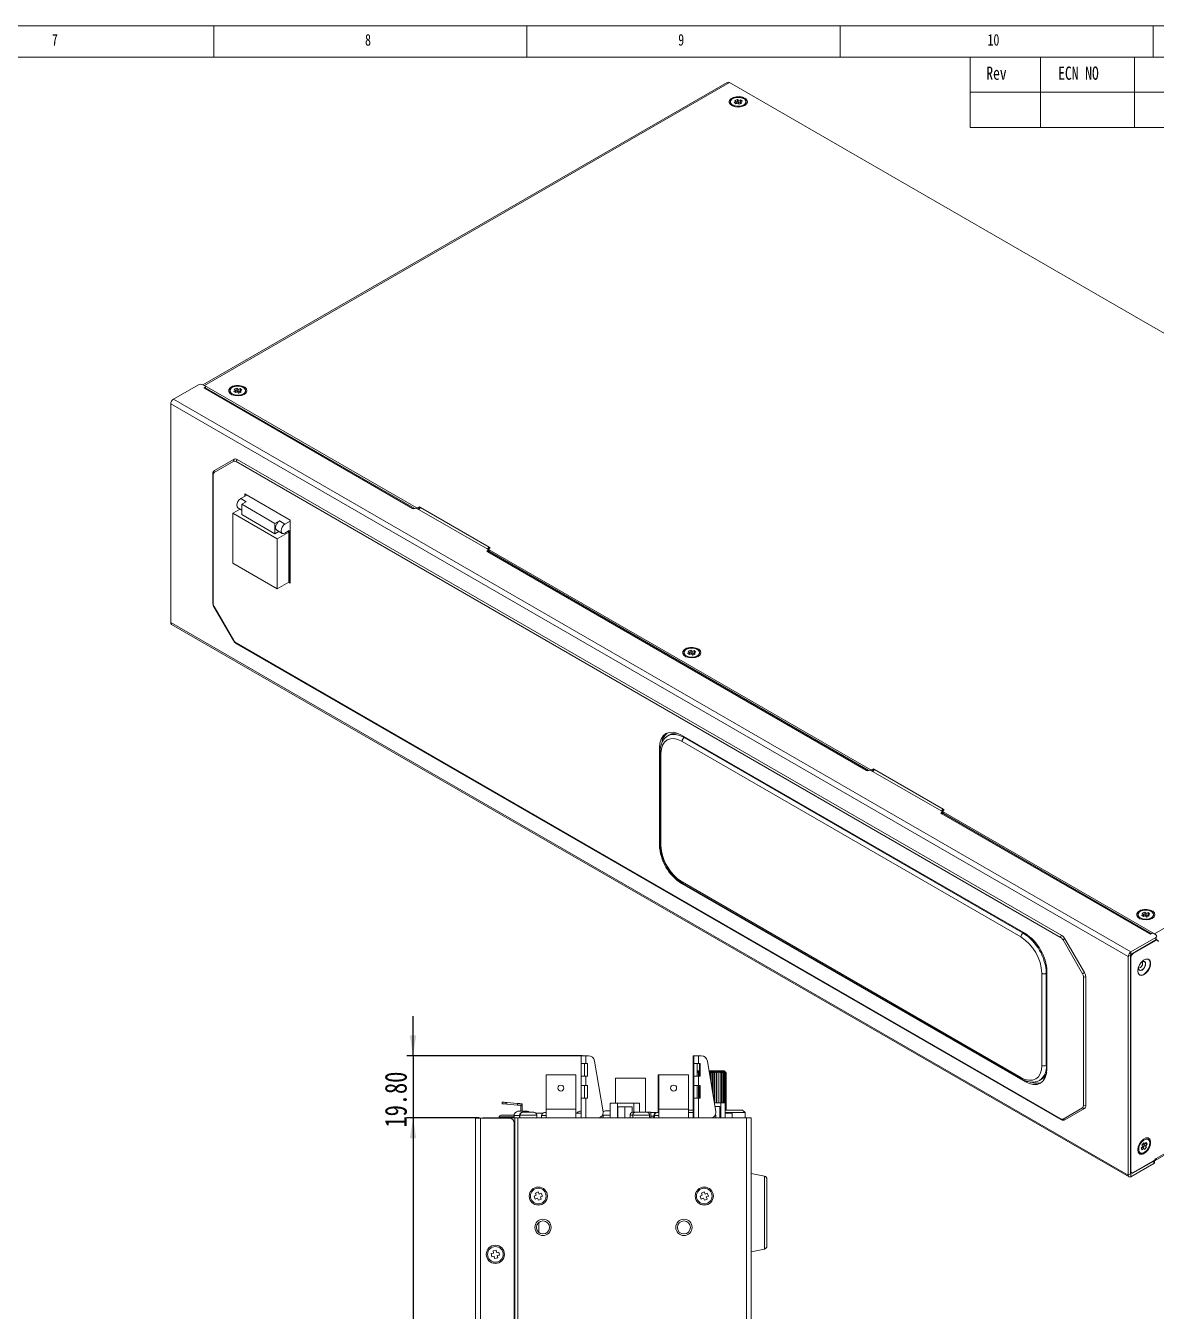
# Model space of a CAD drawing. Header units: millimetres. Extents: x 5 to 589, y 5 to 415.
# Drawn here: x 317 to 497.5, y 209.7 to 415 of the extents above; entities that cross this region are included whole.
import ezdxf

# ---------------------------------------------------------------- set-up
doc = ezdxf.new("R2010")
doc.units = ezdxf.units.MM
doc.styles.add('SLDTEXTSTYLE0', font='TXT', dxfattribs={"width": 0.75})
doc.dimstyles.new('SLDDIMSTYLE2', dxfattribs={"dimtxt": 6, "dimasz": 3.302, "dimexe": 0, "dimexo": 0.0625, "dimgap": 1.5, "dimtad": 1, "dimlfac": 2, "dimrnd": 1e-09, "dimzin": 4, "dimdsep": 46, "dimtxsty": 'SLDTEXTSTYLE0', "dimsah": 1, "dimcen": 0.09, "dimadec": 0, "dimazin": 1, "dimtfac": 1, "dimtofl": 0, "dimtmove": 0, "dimatfit": 3, "dimfxl": 1, "dimfrac": 2, "dimtolj": 1, "dimtzin": 12, "dimarcsym": 0})
doc.dimstyles.new('SLDDIMSTYLE3', dxfattribs={"dimtxt": 3.5, "dimasz": 3.302, "dimexe": 0, "dimexo": 0.0625, "dimgap": 0.875, "dimtad": 1, "dimlfac": 2, "dimrnd": 1e-09, "dimzin": 4, "dimdsep": 46, "dimtxsty": 'SLDTEXTSTYLE0', "dimsah": 1, "dimcen": 0.09, "dimadec": 0, "dimazin": 1, "dimtfac": 1, "dimtmove": 0, "dimatfit": 0, "dimfxl": 1, "dimfrac": 2, "dimtolj": 1, "dimtzin": 12, "dimarcsym": 0})

# ---------------------------------------------------------------- blocks, each defined once
blk = doc.blocks.new('_D_3')
for p, q in [((389.38, 240.59), (377.83, 240.59)), ((378.83, 240.59), (378.83, 115.24)), ((388.43, 115.24), (377.83, 115.24))]:
    blk.add_line(p, q)
for points in [[(378.83, 240.59), (378.32, 237.29), (379.33, 237.29)], [(378.83, 115.24), (379.33, 118.54), (378.32, 118.54)]]:
    blk.add_solid(points)
at = {"insert": (371.09, 169.57), "char_height": 6, "attachment_point": 1, "rotation": 90, "style": 'SLDTEXTSTYLE0'}
blk.add_mtext('250.70', dxfattribs=at)
blk = doc.blocks.new('_D_4')
for p, q in [((378.83, 250.49), (378.83, 256.84)), ((405.83, 250.49), (377.83, 250.49)), ((378.83, 250.49), (378.83, 240.59)), ((389.38, 240.59), (377.83, 240.59)), ((378.83, 240.59), (378.83, 234.24))]:
    blk.add_line(p, q)
for points in [[(378.83, 250.49), (379.34, 253.79), (378.32, 253.79)], [(378.83, 240.59), (378.32, 237.29), (379.34, 237.29)]]:
    blk.add_solid(points)
at = {"insert": (374.32, 239.04), "char_height": 3.5, "attachment_point": 1, "rotation": 90, "style": 'SLDTEXTSTYLE0'}
blk.add_mtext('19.80', dxfattribs=at)

msp = doc.modelspace()

# ---------------------------------------------------------------- linework, layer by layer
at = {"color": 7, "linetype": 'Continuous', "lineweight": 0}
for p, q in [((589, 415), (5, 415)), ((347, 410), (347, 415)), ((397, 415), (397, 410)), ((447, 410), (447, 415)), ((497, 415), (497, 410)), ((584, 410), (10, 410)), ((467.75, 410), (569, 410)), ((467.75, 410), (467.75, 398.75)), ((479, 410), (479, 398.75)), ((486.5, 410), (569, 410)), ((494, 410), (494, 398.75)), ((467.75, 404.375), (584, 404.375)), ((467.75, 398.75), (584, 398.75))]:
    msp.add_line(p, q, dxfattribs=at)
at = {"color": 7, "linetype": 'Continuous', "lineweight": 15}
for p, q in [((428.964, 405.9466), (345.2921, 357.6438)), ((345.5468, 357.5373), (429.339, 405.9095)), ((581.0134, 318.3497), (429.339, 405.9095)), ((430.4058, 402.8859), (430.096, 402.7639)), ((430.096, 402.7639), (430.3777, 402.5255)), ((430.6076, 403.2274), (430.1945, 403.0647)), ((430.1945, 403.0647), (430.4058, 402.8859)), ((430.3777, 402.5255), (430.6875, 402.6474)), ((430.4058, 402.5365), (430.4058, 402.8859)), ((430.6076, 402.8191), (430.4058, 402.7396)), ((430.8189, 403.0485), (430.6076, 403.2274)), ((430.6076, 402.8191), (430.6076, 403.2274)), ((430.8189, 402.6402), (430.6076, 402.8191)), ((430.6875, 402.6474), (430.8988, 402.4686)), ((431.1287, 403.1705), (430.8189, 403.0485)), ((430.8189, 402.6402), (430.8189, 403.0485)), ((431.1006, 402.7511), (430.8189, 402.6402)), ((430.8988, 402.4686), (431.3119, 402.6312)), ((431.1006, 402.81), (431.4104, 402.932)), ((431.3119, 402.6312), (431.1006, 402.81)), ((431.1006, 402.548), (431.1006, 402.81)), ((431.4104, 402.932), (431.1287, 403.1705)), ((431.1287, 402.8211), (431.1287, 403.1705)), ((429.9157, 402.3123), (430.2113, 402.1582)), ((431.2951, 402.1582), (431.5907, 402.3123)), ((340.562, 355.3536), (344.5571, 357.6599)), ((345.6178, 357.4558), (345.2642, 357.6599)), ((345.441, 357.1497), (345.6178, 357.2517)), ((379.3112, 338.0456), (345.5468, 357.5373)), ((345.691, 357.081), (345.691, 357.3538)), ((493.4385, 267.0998), (340.562, 355.3536)), ((345.6178, 357.0476), (345.441, 357.1497)), ((345.6178, 357.0476), (378.7458, 337.9233)), ((378.9957, 337.948), (345.8678, 357.0724)), ((350.0126, 356.1852), (350.3082, 356.0312)), ((350.5027, 356.7588), (350.1929, 356.6369)), ((350.1929, 356.6369), (350.4746, 356.3984)), ((350.7046, 357.1003), (350.2915, 356.9377)), ((350.2915, 356.9377), (350.5027, 356.7588)), ((350.4746, 356.3984), (350.7844, 356.5204)), ((350.5027, 356.4095), (350.5027, 356.7588)), ((350.7046, 356.692), (350.5027, 356.6126)), ((350.9158, 356.9215), (350.7046, 357.1003)), ((350.7046, 356.692), (350.7046, 357.1003)), ((350.9158, 356.5132), (350.7046, 356.692)), ((350.7844, 356.5204), (350.9957, 356.3415)), ((351.2257, 357.0434), (350.9158, 356.9215)), ((350.9158, 356.5132), (350.9158, 356.9215)), ((351.1975, 356.6241), (350.9158, 356.5132)), ((350.9957, 356.3415), (351.4088, 356.5041)), ((351.1975, 356.683), (351.5074, 356.8049)), ((351.4088, 356.5041), (351.1975, 356.683)), ((351.1975, 356.421), (351.1975, 356.683)), ((351.5074, 356.8049), (351.2257, 357.0434)), ((351.2257, 356.6941), (351.2257, 357.0434)), ((351.392, 356.0312), (351.6877, 356.1852)), ((493.0142, 266.365), (340.1377, 354.6187)), ((340.1377, 319.6708), (340.1377, 354.6187)), ((350.2026, 345.4445), (347.0813, 343.6421)), ((347.1331, 343.9606), (350.2544, 345.7631)), ((482.2208, 269.4114), (350.5776, 345.4074)), ((482.3976, 269.7176), (350.7544, 345.7136)), ((346.8527, 343.4007), (346.8527, 322.8471)), ((346.9259, 343.2987), (346.9259, 322.7451)), ((352.2719, 340.0404), (351.3094, 339.4847)), ((352.1933, 338.9745), (351.3094, 339.4847)), ((351.4862, 338.5663), (352.1933, 338.9745)), ((359.2119, 336.034), (351.9641, 340.2181)), ((351.9641, 340.2181), (351.9641, 339.8627)), ((351.23, 337.8058), (350.072, 337.1373)), ((350.072, 329.176), (350.072, 337.1373)), ((357.143, 333.0553), (350.072, 337.1373)), ((350.8719, 338.0125), (351.4862, 337.6579)), ((351.4862, 338.5663), (356.7895, 335.5048)), ((351.4862, 336.9332), (351.4862, 338.5663)), ((351.4862, 336.9332), (356.7895, 333.8717)), ((378.7458, 337.9233), (378.9225, 337.8212)), ((379.0993, 337.9233), (378.9225, 337.8212)), ((390.7666, 331.392), (379.4529, 337.9233)), ((379.8415, 338.1476), (379.6647, 338.0456)), ((380.0183, 338.0456), (379.8415, 338.1476)), ((379.8415, 337.8888), (379.8415, 338.1476)), ((390.9785, 331.7184), (380.0183, 338.0456)), ((357.4966, 335.913), (356.7895, 335.5048)), ((356.7895, 333.8717), (356.7895, 335.5048)), ((357.4966, 335.913), (358.3805, 335.4027)), ((359.2119, 335.8827), (358.3805, 335.4027)), ((359.2119, 325.9906), (359.2119, 336.034)), ((356.7895, 333.8717), (357.4171, 334.234)), ((357.0591, 334.4407), (357.943, 333.9304)), ((357.143, 333.0553), (358.9815, 334.1166)), ((357.143, 333.0553), (357.143, 325.094)), ((359.0522, 334.3615), (358.3805, 333.9738)), ((358.8047, 334.2187), (358.9815, 334.1166)), ((358.9815, 334.1166), (358.9815, 326.1553)), ((359.0522, 326.1961), (359.0522, 334.3615)), ((390.5898, 331.0858), (390.7666, 331.1879)), ((390.5898, 331.0858), (390.7666, 330.9838)), ((390.7666, 330.9838), (451.2242, 296.0823)), ((390.8398, 331.0172), (390.8398, 331.2899)), ((390.9052, 331.4123), (390.9052, 331.0311)), ((451.7896, 296.2047), (390.9784, 331.3102)), ((391.1552, 331.6164), (390.9785, 331.7184)), ((390.9785, 331.7184), (390.9785, 331.5143)), ((390.9785, 331.5143), (391.1552, 331.6164)), ((451.4742, 296.1071), (391.0165, 331.0085)), ((357.143, 325.094), (350.072, 329.176)), ((358.9815, 326.1553), (357.143, 325.094)), ((358.954, 326.1395), (359.2119, 325.9906)), ((358.9815, 326.237), (359.0522, 326.1961)), ((359.2119, 326.2883), (359.0522, 326.1961)), ((347.0415, 322.1994), (350.1629, 316.7931)), ((347.0813, 322.2224), (350.2026, 316.8161)), ((493.0142, 231.4171), (340.1377, 319.6708)), ((340.262, 319.3961), (493.1385, 231.1423)), ((497.2212, 269.9775), (581.0134, 318.3497)), ((350.5776, 316.4202), (482.2208, 240.4242)), ((350.6294, 316.3058), (482.2726, 240.3098)), ((422.4911, 314.3443), (422.7867, 314.1903)), ((422.9812, 314.9179), (422.6714, 314.796)), ((422.6714, 314.796), (422.9531, 314.5575)), ((423.183, 315.2594), (422.7699, 315.0968)), ((422.7699, 315.0968), (422.9812, 314.9179)), ((422.9531, 314.5575), (423.2629, 314.6794)), ((422.9812, 314.5686), (422.9812, 314.9179)), ((423.183, 314.8511), (422.9812, 314.7717)), ((423.3943, 315.0805), (423.183, 315.2594)), ((423.183, 314.8511), (423.183, 315.2594)), ((423.3943, 314.6723), (423.183, 314.8511)), ((423.2629, 314.6794), (423.4742, 314.5006)), ((423.7041, 315.2025), (423.3943, 315.0805)), ((423.3943, 314.6723), (423.3943, 315.0805)), ((423.676, 314.7832), (423.3943, 314.6723)), ((423.4742, 314.5006), (423.8873, 314.6632)), ((423.676, 314.8421), (423.9858, 314.964)), ((423.8873, 314.6632), (423.676, 314.8421)), ((423.676, 314.58), (423.676, 314.8421)), ((423.9858, 314.964), (423.7041, 315.2025)), ((423.7041, 314.8531), (423.7041, 315.2025)), ((423.8705, 314.1903), (424.1661, 314.3443)), ((419.427, 301.5409), (419.502, 301.5866)), ((419.7848, 301.7499), (419.502, 301.5866)), ((476.5033, 270.0583), (421.7025, 301.6941)), ((475.8669, 269.4867), (421.7732, 300.7144)), ((422.1268, 301.3267), (476.2204, 270.0991)), ((418.167, 299.6525), (418.167, 284.1382)), ((418.268, 298.9789), (418.268, 284.2811)), ((418.4144, 298.7748), (418.4144, 284.077)), ((451.2242, 296.0823), (451.401, 295.9803)), ((451.5778, 296.0823), (451.401, 295.9803)), ((463.245, 289.5511), (451.9313, 296.0823)), ((452.32, 296.3067), (452.1432, 296.2047)), ((452.4967, 296.2047), (452.32, 296.3067)), ((452.32, 296.0479), (452.32, 296.3067)), ((463.4569, 289.8775), (452.4967, 296.2047)), ((463.3837, 289.5713), (463.3837, 289.1902)), ((463.6337, 289.7754), (463.4569, 289.8775)), ((463.4569, 289.8775), (463.4569, 289.6734)), ((463.4569, 289.6734), (463.6337, 289.7754)), ((463.0682, 289.2449), (463.245, 289.347)), ((463.0682, 289.2449), (463.245, 289.1429)), ((463.245, 289.1429), (496.373, 270.0185)), ((463.3182, 289.1763), (463.3182, 289.449)), ((497.2212, 269.9775), (463.4569, 289.4693)), ((496.6229, 270.0433), (463.495, 289.1676)), ((497.3136, 233.7678), (581.4947, 282.3645)), ((497.469, 234.1112), (581.65, 282.7079)), ((421.7025, 278.0145), (476.5033, 246.3786)), ((421.7732, 278.2595), (475.8669, 247.0319)), ((421.8768, 278.0306), (475.9704, 246.803)), ((495.4596, 273.077), (495.1498, 272.955)), ((495.6615, 273.4185), (495.2484, 273.2559)), ((495.2484, 273.2559), (495.4596, 273.077)), ((495.4596, 272.7276), (495.4596, 273.077)), ((495.8727, 273.2396), (495.6615, 273.4185)), ((495.6615, 273.0102), (495.6615, 273.4185)), ((496.1825, 273.3616), (495.8727, 273.2396)), ((495.8727, 272.8314), (495.8727, 273.2396)), ((496.1544, 273.0011), (496.4642, 273.1231)), ((496.4642, 273.1231), (496.1825, 273.3616)), ((496.1825, 273.0122), (496.1825, 273.3616)), ((494.9695, 272.5034), (495.2651, 272.3494)), ((495.1498, 272.955), (495.4315, 272.7166)), ((495.4315, 272.7166), (495.7413, 272.8385)), ((495.6615, 273.0102), (495.4596, 272.9308)), ((495.8727, 272.8314), (495.6615, 273.0102)), ((495.7413, 272.8385), (495.9526, 272.6597)), ((496.1544, 272.9422), (495.8727, 272.8314)), ((495.9526, 272.6597), (496.3657, 272.8223)), ((496.3657, 272.8223), (496.1544, 273.0011)), ((496.1544, 272.7391), (496.1544, 273.0011)), ((496.3489, 272.3494), (496.6446, 272.5034)), ((485.7171, 263.6093), (482.5958, 269.0156)), ((482.8976, 269.1898), (486.0189, 263.7835)), ((493.4385, 267.0998), (497.4336, 269.4062)), ((493.4385, 266.6916), (497.4336, 268.9979)), ((496.5497, 269.9165), (496.373, 270.0185)), ((496.7265, 270.0185), (496.5497, 269.9165)), ((497.4336, 269.8144), (497.0801, 270.0185)), ((497.4336, 268.9979), (497.4336, 269.4062)), ((493.4385, 267.0998), (493.4385, 266.6916)), ((493.792, 266.814), (497.4336, 268.9163)), ((493.3678, 266.5691), (493.0142, 266.365)), ((493.0142, 231.4171), (493.0142, 266.365)), ((493.3678, 231.6212), (493.3678, 266.5691)), ((493.4385, 232.0702), (493.4385, 266.2017)), ((479.2256, 248.9715), (479.2256, 263.6692)), ((479.9327, 263.6692), (479.9327, 248.9715)), ((480.0388, 248.4203), (480.0388, 263.9346)), ((485.8724, 242.533), (485.8724, 263.0866)), ((486.226, 242.533), (486.226, 263.0866)), ((405.676, 249.2405), (405.676, 250.4905)), ((405.676, 250.4905), (406.426, 250.4905)), ((406.426, 250.4905), (406.426, 249.2405)), ((406.8289, 250.4905), (406.426, 250.4905)), ((423.576, 249.2405), (423.576, 250.4905)), ((423.576, 250.4905), (423.676, 250.4905)), ((423.676, 249.2405), (423.676, 250.4905)), ((423.676, 250.4905), (424.426, 250.4905)), ((424.426, 250.4905), (424.426, 249.2405)), ((424.8289, 250.4905), (424.426, 250.4905)), ((406.426, 249.2405), (405.676, 249.2405)), ((405.676, 249.2405), (405.676, 247.2405)), ((406.176, 249.2405), (406.176, 247.2405)), ((406.676, 249.2405), (406.426, 249.2405)), ((406.676, 249.2405), (406.676, 247.2405)), ((409.1624, 241.5721), (407.8153, 249.6548)), ((423.676, 249.2405), (423.576, 249.2405)), ((423.576, 249.2405), (423.576, 247.2405)), ((424.426, 249.2405), (423.676, 249.2405)), ((423.676, 249.2405), (423.676, 247.2405)), ((424.176, 249.2405), (424.176, 247.2405)), ((424.676, 249.2405), (424.426, 249.2405)), ((424.576, 249.2405), (424.576, 247.2405)), ((424.676, 249.2405), (424.676, 247.2405)), ((427.1624, 241.5721), (425.8153, 249.6548)), ((400.056, 247.4405), (400.056, 241.9905)), ((400.056, 247.4405), (404.806, 247.4405)), ((404.806, 241.9905), (404.806, 247.4405)), ((405.676, 245.7405), (405.676, 247.2405)), ((405.676, 247.2405), (406.426, 247.2405)), ((406.426, 247.2405), (406.426, 245.7405)), ((406.426, 247.2405), (406.676, 247.2405)), ((411.176, 246.9405), (411.176, 242.9405)), ((411.176, 246.9405), (415.926, 246.9405)), ((415.926, 241.4905), (415.926, 246.9405)), ((417.976, 247.4405), (417.976, 241.9905)), ((417.976, 247.4405), (418.056, 247.4405)), ((418.056, 247.4405), (418.056, 241.9905)), ((418.056, 247.4405), (422.806, 247.4405)), ((422.806, 241.9905), (422.806, 247.4405)), ((423.576, 245.7405), (423.576, 247.2405)), ((423.576, 247.2405), (423.676, 247.2405)), ((423.676, 245.7405), (423.676, 247.2405)), ((423.676, 247.2405), (424.426, 247.2405)), ((424.3585, 248.0905), (424.176, 247.9292)), ((424.176, 248.0112), (424.2337, 248.0905)), ((424.2337, 248.0905), (424.176, 248.0387)), ((424.176, 248.0905), (424.2337, 248.0905)), ((424.1785, 247.7905), (424.3585, 248.0905)), ((424.1833, 247.7905), (424.1785, 247.7905)), ((424.1785, 247.2405), (424.1785, 247.7905)), ((424.5212, 248.0905), (424.1833, 247.7905)), ((424.1833, 247.2405), (424.1833, 247.7905)), ((424.2337, 248.0905), (424.3585, 248.0905)), ((424.3585, 248.0905), (424.5212, 248.0905)), ((424.383, 247.7905), (424.5212, 248.0905)), ((424.383, 247.2405), (424.383, 247.7905)), ((424.3888, 247.7905), (424.383, 247.7905)), ((424.576, 247.9608), (424.3888, 247.7905)), ((424.3888, 247.2405), (424.3888, 247.7905)), ((424.426, 247.2405), (424.426, 245.7405)), ((424.426, 247.2405), (424.676, 247.2405)), ((424.5212, 248.0905), (424.576, 248.0905)), ((426.071, 248.0905), (426.3778, 248.0905)), ((426.2092, 247.7905), (426.0788, 248.0736)), ((426.2183, 247.7905), (426.2092, 247.7905)), ((426.2092, 247.2911), (426.2092, 247.7905)), ((426.3778, 248.0905), (426.2183, 247.7905)), ((426.2183, 247.2368), (426.2183, 247.7905)), ((426.3778, 246.2798), (426.3778, 248.0905)), ((426.5578, 247.7905), (426.3778, 248.0905)), ((426.3778, 248.0905), (426.683, 248.0905)), ((426.5578, 245.1996), (426.5578, 247.7905)), ((426.5668, 247.7905), (426.5578, 247.7905)), ((426.683, 248.0905), (426.5668, 247.7905)), ((426.5668, 245.1455), (426.5668, 247.7905)), ((426.683, 244.4483), (426.683, 248.0905)), ((426.683, 248.0905), (426.9808, 248.0905)), ((426.9014, 247.7905), (426.683, 248.0905)), ((426.9102, 247.7905), (426.9014, 247.7905)), ((426.9014, 243.138), (426.9014, 247.7905)), ((426.9808, 248.0905), (426.9102, 247.7905)), ((426.9102, 243.0852), (426.9102, 247.7905)), ((426.9808, 242.9905), (426.9808, 248.0905)), ((427.2333, 247.7905), (426.9808, 248.0905)), ((426.9808, 248.0905), (427.2654, 248.0905)), ((427.2333, 242.9905), (427.2333, 247.7905)), ((427.2417, 247.7905), (427.2333, 247.7905)), ((427.2654, 248.0905), (427.2417, 247.7905)), ((427.2417, 242.9905), (427.2417, 247.7905)), ((427.2654, 242.9905), (427.2654, 248.0905)), ((427.5471, 247.7905), (427.2654, 248.0905)), ((427.2654, 248.0905), (427.5312, 248.0905)), ((427.5312, 248.0905), (427.5549, 247.7905)), ((427.8366, 247.7905), (427.5312, 248.0905)), ((427.5312, 248.0905), (427.7731, 248.0905)), ((427.5549, 247.7905), (427.5471, 247.7905)), ((427.5471, 242.9905), (427.5471, 247.7905)), ((427.5549, 242.9905), (427.5549, 247.7905)), ((427.7731, 248.0905), (427.8437, 247.7905)), ((428.0962, 247.7905), (427.7731, 248.0905)), ((427.7731, 248.0905), (427.9863, 248.0905)), ((427.8366, 242.9905), (427.8366, 247.7905)), ((427.8437, 247.7905), (427.8366, 247.7905)), ((427.8437, 242.9905), (427.8437, 247.7905)), ((427.9863, 248.0905), (428.1025, 247.7905)), ((428.3209, 247.7905), (427.9863, 248.0905)), ((427.9863, 248.0905), (428.1667, 248.0905)), ((428.0962, 242.9905), (428.0962, 247.7905)), ((428.1025, 247.7905), (428.0962, 247.7905)), ((428.1025, 242.9905), (428.1025, 247.7905)), ((428.1667, 248.0905), (428.3262, 247.7905)), ((428.5062, 247.7905), (428.1667, 248.0905)), ((428.1667, 248.0905), (428.3108, 248.0905)), ((428.3108, 248.0905), (428.5105, 247.7905)), ((428.6487, 247.7905), (428.3108, 248.0905)), ((428.3108, 248.0905), (428.4158, 248.0905)), ((428.3209, 242.9905), (428.3209, 247.7905)), ((428.3262, 247.7905), (428.3209, 247.7905)), ((428.3262, 242.9905), (428.3262, 247.7905)), ((428.4158, 248.0905), (428.6518, 247.7905)), ((428.7454, 247.7905), (428.4158, 248.0905)), ((428.4158, 248.0905), (428.4796, 248.0905)), ((428.4796, 248.0905), (428.7473, 247.7905)), ((428.7946, 247.7905), (428.4796, 248.0905)), ((428.4796, 248.0905), (428.501, 248.0905)), ((428.501, 248.0905), (428.7952, 247.7905)), ((428.5105, 247.7905), (428.5062, 247.7905)), ((428.5062, 242.9905), (428.5062, 247.7905)), ((428.5105, 242.9905), (428.5105, 247.7905)), ((428.6518, 247.7905), (428.6487, 247.7905)), ((428.6487, 242.9905), (428.6487, 247.7905)), ((428.6518, 241.8405), (428.6518, 247.7905)), ((428.7473, 247.7905), (428.7454, 247.7905)), ((428.7454, 241.8405), (428.7454, 247.7905)), ((428.7473, 241.8405), (428.7473, 247.7905)), ((428.7946, 241.8405), (428.7946, 247.7905)), ((428.7952, 247.7905), (428.7946, 247.7905)), ((428.7952, 241.8405), (428.7952, 247.7905)), ((478.8452, 246.5678), (479.128, 246.7311)), ((478.9201, 246.6136), (478.8452, 246.5678)), ((406.426, 245.7405), (405.676, 245.7405)), ((405.676, 245.7405), (405.676, 243.7405)), ((406.176, 245.7405), (406.176, 243.7405)), ((406.676, 245.7405), (406.426, 245.7405)), ((406.676, 245.7405), (406.676, 243.7405)), ((423.676, 245.7405), (423.576, 245.7405)), ((423.576, 245.7405), (423.576, 243.7405)), ((424.426, 245.7405), (423.676, 245.7405)), ((423.676, 245.7405), (423.676, 243.7405)), ((424.176, 245.7405), (424.176, 243.7405)), ((424.1785, 243.7405), (424.1785, 245.7405)), ((424.1833, 243.7405), (424.1833, 245.7405)), ((424.383, 243.7405), (424.383, 245.7405)), ((424.3888, 243.7405), (424.3888, 245.7405)), ((424.676, 245.7405), (424.426, 245.7405)), ((424.576, 245.7405), (424.576, 243.7405)), ((424.676, 245.7405), (424.676, 243.7405)), ((393.0374, 242.8519), (393.0592, 243.101)), ((393.8063, 243.0356), (393.7846, 242.7866)), ((395.526, 242.6342), (393.7846, 242.7866)), ((393.8063, 243.0356), (395.526, 242.8852)), ((395.526, 242.6342), (395.526, 242.8852)), ((396.276, 242.5905), (396.026, 242.5905)), ((396.026, 242.5905), (396.026, 241.6405)), ((396.276, 242.8195), (396.276, 242.5905)), ((396.276, 242.5905), (396.276, 241.6361)), ((405.676, 240.5905), (405.676, 243.7405)), ((405.676, 243.7405), (406.426, 243.7405)), ((406.426, 243.7405), (406.676, 243.7405)), ((410.326, 242.9405), (410.326, 240.5905)), ((410.326, 242.9405), (411.4487, 242.9405)), ((411.4487, 242.9405), (414.0987, 242.9405)), ((411.501, 242.3405), (411.501, 240.5905)), ((411.501, 242.3405), (412.651, 242.3405)), ((412.651, 242.3405), (412.651, 240.5905)), ((412.651, 242.3405), (413.801, 242.3405)), ((413.801, 242.3405), (413.801, 241.4588)), ((414.0987, 242.9405), (414.976, 242.9405)), ((414.976, 242.9405), (414.976, 241.4905)), ((423.576, 240.5905), (423.576, 243.7405)), ((423.576, 243.7405), (423.676, 243.7405)), ((423.676, 240.5905), (423.676, 243.7405)), ((423.676, 243.7405), (424.426, 243.7405)), ((424.426, 243.7405), (424.676, 243.7405)), ((426.926, 242.9905), (427.994, 242.9905)), ((427.026, 242.3905), (427.801, 242.3905)), ((427.801, 242.3905), (427.801, 240.5905)), ((427.994, 242.9905), (428.651, 242.9905)), ((428.651, 242.9905), (428.651, 240.5905)), ((388.826, 122.0401), (388.826, 240.5401)), ((389.576, 240.5401), (388.826, 240.5401)), ((389.576, 122.0401), (389.576, 240.5401)), ((394.226, 240.5401), (389.576, 240.5401)), ((395.076, 240.5905), (390.376, 240.5905)), ((392.576, 240.7405), (392.576, 240.5905)), ((392.826, 240.9904), (394.9531, 240.9904)), ((394.951, 240.9359), (394.951, 240.5905)), ((395.076, 240.5905), (395.076, 122.2405)), ((395.076, 240.5905), (395.576, 240.5905)), ((395.576, 240.5905), (395.576, 122.2405)), ((432.076, 240.5905), (395.576, 240.5905)), ((395.7039, 241.6405), (395.5823, 241.6313)), ((395.7039, 241.6405), (396.076, 241.6405)), ((395.826, 240.9904), (395.826, 240.5905)), ((395.901, 240.9904), (395.901, 240.5905)), ((396.0781, 241.6313), (396.076, 241.6405)), ((396.326, 241.4905), (396.401, 241.4905)), ((396.401, 241.4905), (396.9609, 241.4905)), ((396.576, 241.6405), (396.9481, 241.6405)), ((397.0697, 241.6313), (396.9481, 241.6405)), ((396.9609, 241.4905), (398.101, 241.4905)), ((398.4581, 241.3405), (399.556, 241.3405)), ((398.601, 240.5905), (398.601, 240.9904)), ((399.356, 240.9405), (399.356, 240.5905)), ((399.831, 241.4351), (399.9106, 241.4405)), ((399.9106, 241.4405), (400.056, 241.4405)), ((400.056, 241.9905), (400.056, 240.5905)), ((400.056, 241.9905), (404.806, 241.9905)), ((404.806, 241.9905), (404.806, 240.5905)), ((404.806, 241.3405), (405.676, 241.3405)), ((405.6039, 241.6405), (405.4823, 241.6313)), ((405.6039, 241.6405), (405.676, 241.6405)), ((409.0454, 240.9904), (409.176, 240.9904)), ((409.176, 240.9904), (409.176, 240.5905)), ((409.176, 240.6155), (410.326, 240.6155)), ((409.501, 240.6155), (409.501, 240.5905)), ((409.6539, 241.7155), (409.5323, 241.7063)), ((409.6539, 241.7155), (410.026, 241.7155)), ((410.0281, 241.7063), (410.026, 241.7155)), ((410.301, 241.4905), (410.301, 240.5905)), ((410.326, 241.4905), (410.301, 241.4905)), ((413.476, 240.9904), (413.476, 240.5905)), ((413.901, 240.9904), (413.901, 240.5905)), ((413.976, 241.4905), (414.401, 241.4905)), ((414.401, 241.4905), (414.9609, 241.4905)), ((414.9609, 241.4905), (416.101, 241.4905)), ((416.801, 241.4905), (416.101, 241.4905)), ((416.601, 240.5905), (416.601, 240.9904)), ((416.801, 240.5905), (416.801, 241.4905)), ((417.6199, 241.4155), (416.801, 241.4155)), ((416.801, 240.8655), (417.276, 240.8655)), ((417.276, 240.9405), (417.276, 240.5905)), ((417.356, 240.9405), (417.356, 240.5905)), ((417.751, 241.4351), (417.8306, 241.4405)), ((417.831, 241.4351), (417.9106, 241.4405)), ((417.9106, 241.4405), (418.056, 241.4405)), ((417.976, 241.9905), (417.976, 241.4405)), ((417.976, 241.9905), (418.056, 241.9905)), ((418.056, 241.9905), (418.056, 240.5905)), ((418.056, 241.9905), (422.806, 241.9905)), ((422.806, 241.9905), (422.806, 240.5905)), ((422.806, 241.8405), (423.576, 241.8405)), ((423.576, 241.4405), (422.806, 241.4405)), ((427.0455, 240.9904), (427.176, 240.9904)), ((427.176, 240.9904), (427.176, 240.5905)), ((428.651, 241.8405), (431.426, 241.8405)), ((431.826, 241.4405), (428.651, 241.4405)), ((428.651, 241.3155), (429.776, 241.3155)), ((429.776, 240.5905), (429.776, 241.3155)), ((431.826, 241.4405), (431.426, 241.8405)), ((431.826, 240.5905), (431.826, 241.4405)), ((432.076, 121.5405), (432.076, 240.5905)), ((432.076, 240.5905), (432.826, 240.5905)), ((432.826, 121.5405), (432.826, 240.5905)), ((482.5958, 240.3871), (485.7171, 242.1896)), ((486.0189, 242.0752), (482.8976, 240.2727)), ((394.976, 122.7901), (394.976, 239.7901)), ((495.5143, 237.0641), (495.1798, 236.8512)), ((495.5167, 236.5936), (495.2017, 236.2264)), ((495.2017, 236.2264), (495.322, 236.0231)), ((495.3261, 235.8422), (495.5644, 236.1199)), ((495.4399, 236.5041), (495.6371, 236.3903)), ((495.444, 236.3232), (495.5464, 236.4426)), ((495.5644, 236.1199), (495.444, 236.3232)), ((495.444, 236.3232), (495.7975, 236.1191)), ((495.6371, 236.3903), (495.5167, 236.5936)), ((495.5644, 236.1199), (495.9179, 235.9158)), ((495.8733, 236.6656), (495.6371, 236.3903)), ((495.7709, 236.5463), (496.0338, 236.3945)), ((495.7975, 236.1191), (496.0338, 236.3945)), ((495.9179, 235.9158), (495.7975, 236.1191)), ((496.0338, 236.3945), (495.8733, 236.6656)), ((494.6943, 236.01), (494.6771, 235.6139)), ((495.322, 236.0231), (495.0858, 235.7477)), ((495.0858, 235.7477), (495.2462, 235.4766)), ((495.2196, 235.9037), (495.4825, 235.7519)), ((495.2462, 235.4766), (495.4825, 235.7519)), ((495.4825, 235.7519), (495.6029, 235.5486)), ((495.6029, 235.5486), (495.9179, 235.9158)), ((497.2922, 234.0092), (497.469, 234.1112)), ((497.0801, 233.6826), (493.4385, 231.5803)), ((497.0801, 233.2743), (493.4385, 231.1721)), ((497.2922, 233.8867), (493.792, 231.8661)), ((497.0801, 233.2743), (497.0801, 233.6826)), ((497.2265, 233.4784), (497.2265, 233.8488)), ((497.2922, 233.8867), (497.2922, 234.0092)), ((434.9241, 231.2955), (432.826, 231.7151)), ((435.326, 230.8052), (435.326, 220.125)), ((493.0142, 231.4171), (493.3678, 231.6212)), ((493.3678, 231.9419), (493.542, 231.8413)), ((493.4385, 231.5803), (493.4385, 231.1721)), ((398.4995, 228.226), (398.1529, 228.0829)), ((398.1529, 228.0829), (398.3438, 227.6207)), ((398.8184, 228.7636), (398.3563, 228.5726)), ((398.3563, 228.5726), (398.4995, 228.226)), ((398.9616, 228.417), (398.8184, 228.7636)), ((399.3082, 228.5602), (398.9616, 228.417)), ((399.1525, 227.9549), (399.4991, 228.0981)), ((399.2957, 227.6083), (399.1525, 227.9549)), ((399.4991, 228.0981), (399.3082, 228.5602)), ((424.9995, 228.226), (424.6529, 228.0829)), ((424.6529, 228.0829), (424.8438, 227.6207)), ((425.3184, 228.7636), (424.8563, 228.5726)), ((424.8563, 228.5726), (424.9995, 228.226)), ((425.4616, 228.417), (425.3184, 228.7636)), ((425.8082, 228.5602), (425.4616, 228.417)), ((425.6525, 227.9549), (425.9991, 228.0981)), ((425.7957, 227.6083), (425.6525, 227.9549)), ((425.9991, 228.0981), (425.8082, 228.5602)), ((398.3438, 227.6207), (398.6904, 227.7639)), ((398.6904, 227.7639), (398.8336, 227.4174)), ((398.8336, 227.4174), (399.2957, 227.6083)), ((424.8438, 227.6207), (425.1904, 227.7639)), ((425.1904, 227.7639), (425.3336, 227.4174)), ((425.3336, 227.4174), (425.7957, 227.6083)), ((391.6804, 218.984), (391.3132, 218.9077)), ((391.3132, 218.9077), (391.4149, 218.4182)), ((391.4149, 218.4182), (391.7821, 218.4945)), ((392.0936, 219.4529), (391.6041, 219.3512)), ((391.6041, 219.3512), (391.6804, 218.984)), ((391.7821, 218.4945), (391.8584, 218.1273)), ((391.8584, 218.1273), (392.3479, 218.229)), ((392.1699, 219.0857), (392.0936, 219.4529)), ((392.5371, 219.162), (392.1699, 219.0857)), ((392.2716, 218.5962), (392.6388, 218.6725)), ((392.3479, 218.229), (392.2716, 218.5962)), ((392.6388, 218.6725), (392.5371, 219.162)), ((432.826, 219.2151), (434.9241, 219.6347))]:
    msp.add_line(p, q, dxfattribs=at)
at = {"color": 8, "linetype": 'Continuous', "lineweight": 15}
for p, q in [((345.5468, 357.5373), (345.5468, 357.4968)), ((345.6178, 357.0476), (345.6178, 357.2517)), ((379.3112, 337.9641), (379.3112, 338.0456)), ((379.6647, 338.0456), (379.6647, 337.8009)), ((390.7666, 330.9838), (390.7666, 331.1879)), ((390.8398, 331.2301), (390.9052, 331.2679)), ((390.8398, 331.1893), (390.9052, 331.227)), ((390.9784, 331.3102), (390.9784, 331.0247)), ((418.3501, 299.7582), (418.167, 299.6525)), ((422.2328, 301.388), (422.1268, 301.3267)), ((451.7896, 296.1232), (451.7896, 296.2047)), ((452.1432, 296.2047), (452.1432, 295.96)), ((463.245, 289.1429), (463.245, 289.347)), ((463.3182, 289.3892), (463.3837, 289.427)), ((463.3182, 289.3483), (463.3837, 289.3861)), ((463.4569, 289.4693), (463.4569, 289.1837)), ((418.2713, 284.1984), (418.167, 284.1382)), ((421.805, 278.0736), (421.7025, 278.0145)), ((476.2204, 270.0991), (476.3265, 270.1604)), ((497.2212, 269.937), (497.2212, 269.9775)), ((497.4336, 268.9163), (497.3629, 268.9571)), ((493.4385, 266.2017), (493.3678, 266.2425)), ((493.7213, 266.8549), (493.792, 266.814)), ((480.0388, 263.7304), (479.9327, 263.6692)), ((479.9327, 248.9715), (480.0388, 249.0327)), ((476.6893, 246.4861), (476.5033, 246.3786)), ((406.426, 243.7405), (406.426, 240.5905)), ((411.4487, 242.9405), (411.4487, 240.5905)), ((414.0987, 242.9405), (414.0987, 241.4905)), ((424.426, 243.7405), (424.426, 240.5905)), ((427.994, 242.9905), (427.994, 240.5905)), ((394.951, 240.7405), (392.576, 240.7405)), ((394.951, 240.9359), (395.826, 240.9359)), ((395.901, 240.9904), (395.826, 240.9904)), ((396.7902, 240.9904), (395.901, 240.9904)), ((398.601, 240.9904), (396.7902, 240.9904)), ((400.056, 240.9405), (399.356, 240.9405)), ((409.0569, 241.0109), (410.326, 241.0109)), ((413.901, 240.9904), (413.476, 240.9904)), ((414.7902, 240.9904), (413.901, 240.9904)), ((416.601, 240.9904), (414.7902, 240.9904)), ((417.356, 240.9405), (417.276, 240.9405)), ((418.056, 240.9405), (417.356, 240.9405)), ((493.3678, 232.1111), (493.4385, 232.0702)), ((434.9241, 219.6347), (434.9241, 231.2955)), ((493.4385, 231.5803), (493.3678, 231.6211)), ((398.926, 223.9151), (398.926, 222.2658))]:
    msp.add_line(p, q, dxfattribs=at)
at = {"color": 7, "linetype": 'Continuous', "lineweight": 15, "flags": 128}
for points in [[(431.7785, 403.399), (431.3389, 403.5729), (430.8202, 403.6433), (430.2924, 403.6008), (429.8269, 403.4511), (429.4865, 403.2145), (429.3171, 402.9228), (429.3036, 402.8276)], [(431.7785, 402.2561), (432.0797, 402.5099), (432.2017, 402.8093), (432.128, 403.114), (431.8687, 403.3827), (431.4588, 403.5792), (430.9535, 403.677), (430.4212, 403.6628), (429.9338, 403.5385), (429.557, 403.321), (429.3417, 403.0396), (429.3171, 402.7323), (429.4865, 402.4406), (429.8269, 402.204), (430.2924, 402.0543), (430.8202, 402.0118), (431.3389, 402.0822), (431.7785, 402.2561)], [(431.4574, 402.2518), (431.7991, 402.4527), (431.9814, 402.7139), (431.9768, 402.9954), (431.7859, 403.2545), (431.4378, 403.4517), (430.9855, 403.557), (430.4978, 403.5543), (430.049, 403.4442), (429.7074, 403.2432), (429.525, 402.9821), (429.5296, 402.7005), (429.7205, 402.4414), (430.0686, 402.2442), (430.5209, 402.1389), (431.0086, 402.1416), (431.4574, 402.2518)], [(345.5468, 357.5373), (345.4434, 357.5853), (345.3571, 357.6063)], [(351.8754, 357.272), (351.4358, 357.4458), (350.9171, 357.5163), (350.3893, 357.4738), (349.9238, 357.3241), (349.5834, 357.0874), (349.414, 356.7957), (349.4006, 356.7005)], [(351.8754, 356.129), (352.1766, 356.3828), (352.2986, 356.6822), (352.225, 356.9869), (351.9657, 357.2557), (351.5557, 357.4522), (351.0505, 357.5499), (350.5182, 357.5357), (350.0307, 357.4115), (349.6539, 357.194), (349.4387, 356.9126), (349.414, 356.6053), (349.5834, 356.3136), (349.9238, 356.0769), (350.3893, 355.9272), (350.9171, 355.8847), (351.4358, 355.9552), (351.8754, 356.129)], [(351.5544, 356.1247), (351.896, 356.3257), (352.0784, 356.5868), (352.0738, 356.8684), (351.8829, 357.1275), (351.5348, 357.3247), (351.0824, 357.4299), (350.5947, 357.4273), (350.1459, 357.3171), (349.8043, 357.1161), (349.6219, 356.855), (349.6265, 356.5735), (349.8174, 356.3144), (350.1655, 356.1172), (350.6179, 356.0119), (351.1056, 356.0145), (351.5544, 356.1247)], [(351.3094, 339.4847), (351.0726, 339.2937), (350.8719, 339.0229), (350.7378, 338.7137), (350.6907, 338.4131), (350.7378, 338.1669), (350.8719, 338.0125), (350.8719, 338.0125)], [(357.0591, 334.4407), (357.0591, 334.4407), (356.925, 334.5951), (356.8779, 334.8413), (356.925, 335.1419), (357.0591, 335.4511), (357.2598, 335.7219), (357.4966, 335.913)], [(358.3805, 333.9738), (358.1437, 333.8915), (357.943, 333.9305), (357.8088, 334.0848), (357.7618, 334.331), (357.8088, 334.6317), (357.943, 334.9409), (358.1437, 335.2116), (358.3805, 335.4027)], [(424.3539, 315.4311), (423.9143, 315.6049), (423.3956, 315.6753), (422.8678, 315.6328), (422.4023, 315.4831), (422.0618, 315.2465), (421.8925, 314.9548), (421.879, 314.8596)], [(424.3539, 314.2881), (424.655, 314.5419), (424.777, 314.8413), (424.7034, 315.146), (424.4441, 315.4147), (424.0342, 315.6113), (423.5289, 315.709), (422.9966, 315.6948), (422.5091, 315.5706), (422.1323, 315.353), (421.9171, 315.0716), (421.8925, 314.7643), (422.0618, 314.4727), (422.4023, 314.236), (422.8678, 314.0863), (423.3956, 314.0438), (423.9143, 314.1142), (424.3539, 314.2881)], [(424.0328, 314.2838), (424.3744, 314.4848), (424.5568, 314.7459), (424.5522, 315.0274), (424.3613, 315.2865), (424.0132, 315.4837), (423.5609, 315.589), (423.0732, 315.5864), (422.6243, 315.4762), (422.2827, 315.2752), (422.1004, 315.0141), (422.105, 314.7325), (422.2958, 314.4734), (422.644, 314.2762), (423.0963, 314.1709), (423.584, 314.1736), (424.0328, 314.2838)], [(421.7025, 301.6941), (421.0127, 302.0139), (420.3495, 302.1644), (419.7383, 302.14), (419.2025, 301.9416), (418.7628, 301.5767), (418.4361, 301.0595), (418.2349, 300.4097), (418.167, 299.6525)], [(421.7732, 300.7144), (421.1179, 301.0181), (420.4879, 301.1611), (419.9072, 301.1379), (419.3982, 300.9494), (418.9805, 300.6028), (418.6701, 300.1114), (418.479, 299.4942), (418.4144, 298.7748)], [(496.8323, 273.5901), (496.3927, 273.764), (495.874, 273.8344), (495.3462, 273.7919), (494.8807, 273.6422), (494.5403, 273.4056), (494.3709, 273.1139), (494.3575, 273.0187)], [(496.8323, 272.4472), (497.1335, 272.701), (497.2555, 273.0004), (497.1819, 273.3051), (496.9226, 273.5738), (496.5126, 273.7704), (496.0074, 273.8681), (495.4751, 273.8539), (494.9876, 273.7297), (494.6108, 273.5121), (494.3955, 273.2307), (494.3709, 272.9234), (494.5403, 272.6318), (494.8807, 272.3951), (495.3462, 272.2454), (495.874, 272.2029), (496.3927, 272.2733), (496.8323, 272.4472)], [(496.5113, 272.4429), (496.8529, 272.6438), (497.0353, 272.905), (497.0307, 273.1865), (496.8398, 273.4456), (496.4917, 273.6428), (496.0393, 273.7481), (495.5516, 273.7455), (495.1028, 273.6353), (494.7612, 273.4343), (494.5788, 273.1732), (494.5834, 272.8916), (494.7743, 272.6325), (495.1224, 272.4353), (495.5747, 272.33), (496.0625, 272.3327), (496.5113, 272.4429)], [(482.5958, 269.0156), (482.6236, 269.0316), (482.6571, 269.051), (482.695, 269.0729), (482.7359, 269.0965), (482.7783, 269.121), (482.8204, 269.1453), (482.8607, 269.1685), (482.8976, 269.1898)], [(497.411, 269.8275), (497.3247, 269.906), (497.2212, 269.9775)], [(494.5345, 264.0581), (494.6037, 263.6704), (494.8021, 263.415), (495.1028, 263.3263), (495.4652, 263.4165), (495.8404, 263.6732), (496.1777, 264.0619), (496.4315, 264.53), (496.5676, 265.0143), (496.5676, 265.4494), (496.4315, 265.7766), (496.1777, 265.9516), (495.8404, 265.9508), (495.4652, 265.7743), (495.1028, 265.4461), (494.8021, 265.0103), (494.6037, 264.5258), (494.5345, 264.0581)], [(494.7112, 264.8247), (494.7011, 264.7923), (494.658, 264.5175), (494.7011, 264.2923), (494.8237, 264.1512), (495.0072, 264.1156), (495.2237, 264.1908), (495.4402, 264.3655), (495.6237, 264.613), (495.7463, 264.8958), (495.7894, 265.1706), (495.7894, 265.1706)], [(494.8004, 263.4162), (494.8712, 263.3893), (495.2085, 263.3901), (495.5837, 263.5665), (495.9461, 263.8948), (496.2468, 264.3306), (496.4452, 264.8151), (496.5144, 265.2827)], [(495.6149, 265.5418), (495.7289, 265.4058), (495.7719, 265.1807), (495.7289, 264.9059), (495.6062, 264.6231), (495.4227, 264.3756), (495.2062, 264.2009), (494.9898, 264.1256), (494.8151, 264.1564)], [(495.7894, 265.1706), (495.7463, 265.3957), (495.6237, 265.5369), (495.4402, 265.5725), (495.2237, 265.4973), (495.0072, 265.3226), (494.9842, 265.2975)], [(496.5144, 265.2827), (496.4452, 265.6705), (496.2485, 265.9247)], [(485.7171, 263.6093), (485.7449, 263.6253), (485.7784, 263.6447), (485.8163, 263.6666), (485.8573, 263.6902), (485.8996, 263.7147), (485.9417, 263.739), (485.982, 263.7622), (486.0189, 263.7835)], [(475.8669, 247.0319), (476.5221, 246.7281), (477.1522, 246.5851), (477.7329, 246.6083), (478.2419, 246.7968), (478.6596, 247.1434), (478.97, 247.6348), (479.1611, 248.2521), (479.2256, 248.9715)], [(476.5033, 246.3786), (477.193, 246.0589), (477.8563, 245.9084), (478.4675, 245.9328), (479.0033, 246.1312), (479.443, 246.4961), (479.7697, 247.0133), (479.9709, 247.6631), (480.0388, 248.4203)], [(393.7846, 242.7866), (393.6388, 242.7993), (393.4986, 242.8116), (393.3695, 242.8229), (393.2562, 242.8328), (393.1633, 242.8409), (393.0943, 242.8469), (393.0518, 242.8507), (393.0374, 242.8519)], [(393.0592, 243.101), (393.0736, 243.0997), (393.1161, 243.096), (393.1851, 243.0899), (393.278, 243.0818), (393.3913, 243.0719), (393.5204, 243.0606), (393.6606, 243.0484), (393.8063, 243.0356)], [(395.526, 242.8852), (395.6562, 242.8738), (395.7825, 242.8627), (395.901, 242.8524), (396.0081, 242.843), (396.1005, 242.8349), (396.1755, 242.8283), (396.2308, 242.8235), (396.2646, 242.8205), (396.276, 242.8195)], [(396.026, 242.5905), (395.9163, 242.6001), (395.7936, 242.6108), (395.6621, 242.6223), (395.526, 242.6342)], [(389.8558, 240.5401), (389.9797, 240.576), (390.126, 240.5905)], [(390.376, 240.5905), (390.1809, 240.5712), (390.0627, 240.5401)], [(494.5345, 235.4792), (494.6037, 235.0915), (494.8021, 234.836), (495.1028, 234.7474), (495.4652, 234.8376), (495.8404, 235.0943), (496.1777, 235.483), (496.4315, 235.9511), (496.5676, 236.4354), (496.5676, 236.8705), (496.4315, 237.1976), (496.1777, 237.3726), (495.8404, 237.3719), (495.4652, 237.1954), (495.1028, 236.8671), (494.8021, 236.4313), (494.6037, 235.9469), (494.5345, 235.4792)], [(494.7722, 235.1531), (494.9857, 234.9636), (495.2866, 234.9427), (495.6291, 235.0935), (495.961, 235.3932), (496.2318, 235.7961), (496.4004, 236.2409), (496.441, 236.6598), (496.3474, 236.9891), (496.1339, 237.1786), (495.833, 237.1995), (495.4905, 237.0487), (495.1586, 236.749), (494.8877, 236.3461), (494.7192, 235.9013), (494.6786, 235.4824), (494.7722, 235.1531)], [(494.8004, 234.8372), (494.8712, 234.8104), (495.2085, 234.8112), (495.5837, 234.9876), (495.9461, 235.3159), (496.2468, 235.7517), (496.4452, 236.2361), (496.5144, 236.7038)], [(496.5144, 236.7038), (496.4452, 237.0915), (496.2485, 237.3458)]]:
    msp.add_lwpolyline(points, dxfattribs=at)
at = {"color": 8, "linetype": 'Continuous', "lineweight": 15, "flags": 128}
for points in [[(350.1629, 316.7931), (350.1629, 316.7932), (350.1682, 316.7962), (350.1816, 316.804), (350.2026, 316.8161)], [(419.502, 301.5866), (419.5018, 301.5865), (420.0643, 301.7949), (420.7061, 301.8205), (421.4025, 301.6625), (422.1268, 301.3267)]]:
    msp.add_lwpolyline(points, dxfattribs=at)
at = {"color": 7, "linetype": 'Continuous', "lineweight": 15}
for centre, radius in [((402.431, 245.3405), 0.475), ((420.431, 245.3405), 0.475), ((398.826, 228.0905), 1.45), ((398.826, 228.0905), 1.25), ((425.326, 228.0905), 1.45), ((425.326, 228.0905), 1.25), ((399.576, 223.0905), 1.3), ((399.576, 223.0905), 1.05), ((422.076, 223.0905), 1.3), ((422.076, 223.0905), 1.05), ((391.976, 218.7901), 1.45), ((391.976, 218.7901), 1.25)]:
    msp.add_circle(centre, radius, dxfattribs=at)
for centre, radius, start, end in [((429.1193, 405.6028), 0.3772, 54.380983, 114.307918), ((431.5172, 402.7618), 0.6887, 5.477184, 67.703088), ((344.9107, 356.9776), 0.7685, 62.609606, 117.390825), ((345.5791, 357.3538), 0.1092, 290.783583, 69.218081), ((351.614, 356.6347), 0.6888, 5.483664, 67.696486), ((341.0588, 354.5768), 0.9221, 122.605288, 177.39466), ((345.7643, 356.8432), 0.2515, 65.693396, 125.61814), ((350.391, 345.5774), 0.2306, 126.351402, 215.185943), ((350.3579, 345.1008), 0.3772, 54.3819, 114.315155), ((350.4615, 345.3047), 0.503, 54.382491, 114.313492), ((350.9614, 345.39), 0.3842, 122.606069, 177.393993), ((347.3014, 343.3356), 0.3773, 125.697095, 185.620429), ((347.2697, 343.7749), 0.2306, 126.351877, 215.185295), ((378.8849, 337.7539), 0.2192, 40.378449, 129.410735), ((379.2761, 337.5821), 0.3843, 62.610134, 117.389805), ((379.488, 338.3867), 0.3842, 242.608888, 297.390989), ((380.4188, 337.4148), 0.7472, 122.41408, 152.694333), ((391.3801, 331.0863), 0.7489, 122.431992, 153.218901), ((390.7278, 331.2899), 0.1092, 290.782113, 69.216593), ((390.913, 330.7793), 0.2515, 65.693396, 125.61814), ((391.0172, 331.4123), 0.1092, 110.782056, 249.216835), ((348.0074, 322.782), 1.0821, 181.956577, 211.143986), ((340.4317, 319.6383), 0.2958, 173.70213, 234.985678), ((351.1502, 317.3382), 1.082, 208.855422, 238.045263), ((424.0925, 314.7938), 0.6888, 5.483372, 67.696481), ((420.7446, 300.3502), 2.1629, 128.923075, 168.389161), ((420.7737, 299.8924), 2.1044, 79.690633, 118.030074), ((422.5408, 300.6794), 0.7684, 122.605669, 177.394401), ((451.3634, 295.913), 0.2192, 40.378449, 129.410735), ((451.7545, 295.7412), 0.3842, 62.609518, 117.390914), ((451.9664, 296.5458), 0.3842, 242.609413, 297.390957), ((452.8984, 295.5726), 0.7489, 122.431992, 153.218901), ((463.8585, 289.2454), 0.7489, 122.431992, 153.218901), ((463.2063, 289.449), 0.1092, 290.784425, 69.21576), ((463.4956, 289.5713), 0.1092, 110.782223, 249.218147), ((463.3915, 288.9384), 0.2515, 65.693396, 125.61814), ((425.843, 284.4875), 7.684, 182.605477, 237.394524), ((425.7067, 284.4089), 7.2998, 182.605478, 237.394522), ((496.571, 272.9529), 0.6888, 5.480518, 67.699267), ((476.6345, 269.4518), 0.7684, 122.605669, 177.394401), ((471.9334, 263.3374), 7.2998, 2.605436, 57.394551), ((471.8728, 263.3024), 8.0682, 2.605508, 57.39448), ((472.3627, 263.5853), 7.684, 2.605533, 57.394491), ((482.6046, 269.394), 0.3842, 122.606069, 177.393993), ((481.6482, 268.4934), 1.082, 28.855198, 58.045131), ((481.634, 268.4936), 1.4427, 28.855866, 58.044974), ((496.5121, 269.8491), 0.2192, 40.378449, 129.410735), ((496.9033, 269.6773), 0.3843, 62.609014, 117.390431), ((497.3562, 269.6103), 0.2183, 290.78227, 69.216435), ((497.3299, 269.227), 0.2515, 294.372464, 354.305385), ((497.5716, 268.7471), 0.2184, 350.785867, 129.203196), ((493.9353, 266.3231), 0.9221, 122.605288, 177.39466), ((493.5213, 266.5621), 0.1537, 122.607018, 177.39356), ((494.2061, 266.1667), 0.7684, 122.605498, 177.394564), ((479.5792, 264.3516), 0.7685, 242.609383, 297.390548), ((484.791, 263.0497), 1.0821, 1.956567, 31.144086), ((486.0492, 263.4278), 0.3843, 242.60968, 297.390751), ((484.784, 263.0373), 1.4429, 1.957047, 31.142947), ((406.8289, 249.4905), 1, 9.462322, 90), ((424.8289, 249.4905), 1, 9.462322, 90), ((479.5792, 249.6538), 0.7685, 242.609383, 297.390548), ((478.08, 248.4632), 2.0245, 301.17639, 341.098082), ((478.3973, 248.256), 2.1566, 252.040082, 291.099098), ((485.4969, 242.496), 0.3773, 305.697326, 5.620388), ((486.0492, 242.8742), 0.3843, 242.60968, 297.390751), ((485.7253, 242.4837), 0.5031, 305.69964, 5.619407), ((392.826, 240.7405), 0.25, 90, 180), ((394.226, 239.7901), 0.75, 0, 90), ((395.6555, 240.9359), 0.7045, 96.211825, 180), ((396.326, 240.9905), 0.5, 90, 180), ((396.401, 240.9905), 0.5, 90, 180), ((396.9965, 240.9359), 0.7045, 51.914687, 83.775452), ((398.101, 240.9905), 0.5, 0, 90), ((399.856, 240.9405), 0.5, 90, 180), ((405.5555, 240.9359), 0.7045, 96.211825, 144.95733), ((408.1794, 241.4905), 1, 295.841933, 355.252626), ((408.176, 241.4077), 1, 0, 9.462322), ((409.6055, 241.0109), 0.7045, 96.211825, 128.775457), ((413.976, 240.9905), 0.5, 90, 180), ((414.401, 240.9905), 0.5, 90, 180), ((416.101, 240.9905), 0.5, 0, 90), ((417.776, 240.9405), 0.5, 90, 180), ((417.856, 240.9405), 0.5, 90, 180), ((426.1794, 241.4905), 1, 295.841933, 355.252626), ((426.176, 241.4077), 1, 0, 9.462322), ((482.4405, 240.7309), 0.3772, 234.381828, 294.314479), ((482.8051, 240.4839), 0.2306, 204.816343, 293.642894), ((485.9264, 242.2864), 0.2306, 204.816545, 293.642818), ((495.523, 235.9555), 0.8622, 160.32694, 193.122802), ((495.7954, 235.9351), 1.1036, 123.897621, 176.107763), ((495.6415, 236.1608), 0.8621, 106.881193, 139.679827), ((497.1407, 234.0581), 0.3325, 284.954824, 9.186109), ((493.654, 232.0353), 0.2184, 170.78596, 309.203298), ((496.9645, 233.9256), 0.2691, 295.442115, 342.768912), ((496.9763, 233.5034), 0.2515, 294.372415, 354.305434), ((434.826, 230.8052), 0.5, 0, 78.690068), ((493.2729, 231.3751), 0.262, 170.785947, 309.203284), ((493.4109, 231.6142), 0.0437, 170.785946, 309.203251), ((434.826, 220.125), 0.5, 281.309932, 0)]:
    msp.add_arc(centre, radius, start, end, dxfattribs=at)
at = {"color": 8, "linetype": 'Continuous', "lineweight": 15}
for centre, radius, start, end in [((346.9778, 343.4132), 0.1257, 185.709057, 245.624017), ((346.9778, 322.8596), 0.1257, 185.690698, 245.628138), ((361.6997, 296.8705), 29.2646, 119.968691, 120.058519), ((350.6997, 316.4065), 0.1229, 173.599647, 235.088205), ((418.5069, 298.9957), 0.2395, 184.02262, 247.28299), ((418.5182, 284.3061), 0.2515, 185.694824, 245.625335), ((422.0188, 278.2327), 0.2471, 173.779325, 234.908477), ((494.479, 265.274), 0.8288, 282.612088, 17.393305), ((477.2684, 248.7193), 2.6762, 308.110723, 5.406834), ((476.1172, 247.0072), 0.2516, 174.380369, 234.293107), ((482.3459, 240.4119), 0.1258, 174.380246, 234.294841)]:
    msp.add_arc(centre, radius, start, end, dxfattribs=at)
at = {"color": 7, "linetype": 'Continuous', "lineweight": 15}
for points, knots in [([(347.133, 343.9606), (347.0792, 343.92), (346.9649, 343.8338), (346.8698, 343.6324), (346.8583, 343.4766), (346.8527, 343.4007)], [0, 0, 0, 0, 0.31302525, 0.66555544, 1, 1, 1, 1]), ([(346.8527, 322.8471), (346.8566, 322.7823), (346.8671, 322.6037), (346.9444, 322.3774), (347.0232, 322.2331), (347.0415, 322.1994)], [0, 0, 0, 0, 0.30426111, 0.83777425, 1, 1, 1, 1]), ([(350.1629, 316.7931), (350.2003, 316.7341), (350.3048, 316.5692), (350.4715, 316.4047), (350.5979, 316.3255), (350.6294, 316.3058)], [0, 0, 0, 0, 0.29509773, 0.82458039, 1, 1, 1, 1]), ([(419.4182, 301.5232), (419.2856, 301.4294), (418.9968, 301.2251), (418.6669, 300.7622), (418.4178, 300.1858), (418.2878, 299.5812), (418.2739, 299.1575), (418.268, 298.9789)], [0, 0, 0, 0, 0.18092747, 0.3942705, 0.61175161, 0.83623382, 1, 1, 1, 1]), ([(418.268, 284.2811), (418.2714, 284.1426), (418.2812, 283.7437), (418.3884, 283.0497), (418.6212, 282.2107), (418.9592, 281.3756), (419.3894, 280.5696), (419.8998, 279.8154), (420.4761, 279.1348), (421.0919, 278.5593), (421.5677, 278.2134), (421.8281, 278.0594), (421.8768, 278.0306)], [0, 0, 0, 0, 0.06133725, 0.17656223, 0.29155208, 0.40626024, 0.52080074, 0.63535966, 0.7501, 0.86522108, 0.97478387, 1, 1, 1, 1]), ([(475.9704, 246.803), (476.0899, 246.7379), (476.4357, 246.5498), (477.0126, 246.3462), (477.684, 246.2488), (478.3054, 246.3296), (478.7287, 246.4678), (478.9056, 246.6122), (478.929, 246.6312)], [0, 0, 0, 0, 0.1152539, 0.33340972, 0.55110888, 0.76390755, 0.96882057, 1, 1, 1, 1]), ([(395.5823, 241.6313), (395.5807, 241.6336), (395.5786, 241.6365), (395.579, 241.636), (395.579, 241.6359)], [0, 0, 0, 0, 0.79564471, 1, 1, 1, 1]), ([(396.5739, 241.6313), (396.5082, 241.6333), (396.3927, 241.6369), (396.2273, 241.6364), (396.1278, 241.633), (396.0781, 241.6313)], [0, 0, 0, 0, 0.39788064, 0.69881014, 1, 1, 1, 1]), ([(396.576, 241.6405), (396.5759, 241.6401), (396.5758, 241.6393), (396.5745, 241.634), (396.5739, 241.6313)], [0, 0, 0, 0, 0.49848987, 1, 1, 1, 1]), ([(397.073, 241.6359), (397.073, 241.636), (397.0731, 241.6361), (397.071, 241.6331), (397.0697, 241.6313)], [0, 0, 0, 0, 0.39755013, 1, 1, 1, 1]), ([(405.4823, 241.6313), (405.4807, 241.6336), (405.4786, 241.6365), (405.479, 241.636), (405.479, 241.6359)], [0, 0, 0, 0, 0.79564474, 1, 1, 1, 1]), ([(409.5323, 241.7063), (409.5306, 241.7086), (409.5286, 241.7115), (409.529, 241.711), (409.529, 241.7109)], [0, 0, 0, 0, 0.79563295, 1, 1, 1, 1]), ([(410.326, 241.7111), (410.2765, 241.7112), (410.1771, 241.7115), (410.0778, 241.708), (410.0281, 241.7063)], [0, 0, 0, 0, 0.49869573, 1, 1, 1, 1]), ([(482.2726, 240.3098), (482.3305, 240.2811), (482.4695, 240.2122), (482.6925, 240.1862), (482.8345, 240.2461), (482.8976, 240.2727)], [0, 0, 0, 0, 0.283998433, 0.681924043, 1, 1, 1, 1])]:
    msp.add_open_spline(points, degree=3, knots=knots, dxfattribs=at)

# ---------------------------------------------------------------- texts
at = {"color": 7, "linetype": 'Continuous', "lineweight": 0, "attachment_point": 1, "style": 'SLDTEXTSTYLE0'}
for s, insert, char_height in [('7', (321.1667, 413.668), 1.8521), ('8', (371.1667, 413.668), 1.8521), ('9', (421.1667, 413.668), 1.8521), ('10', (470.5417, 413.668), 1.85208), ('Rev', (470.3502, 408.4819), 2.11667), ('ECN NO', (481.8265, 408.4819), 2.11667)]:
    msp.add_mtext(s, dxfattribs=dict(at, insert=insert, char_height=char_height))

# ---------------------------------------------------------------- dimensions: what is measured, and where the dimension line sits
for base, p1, p2, dimstyle, picture, middle in [((378.8274, 240.5905), (406.8289, 250.4905), (390.376, 240.5905), 'SLDDIMSTYLE3', '_D_4', (378.8274, 244.8584)), ((378.826, 115.2405), (390.376, 240.5905), (389.426, 115.2405), 'SLDDIMSTYLE2', '_D_3', (378.826, 181.7654))]:
    dim = msp.add_linear_dim(base=base, p1=p1, p2=p2, angle=90, dimstyle=dimstyle)
    dim.commit()
    dim.dimension.update_dxf_attribs({"geometry": picture, "text_midpoint": middle, "dimtype": 160})

doc.saveas('drawing.dxf')
